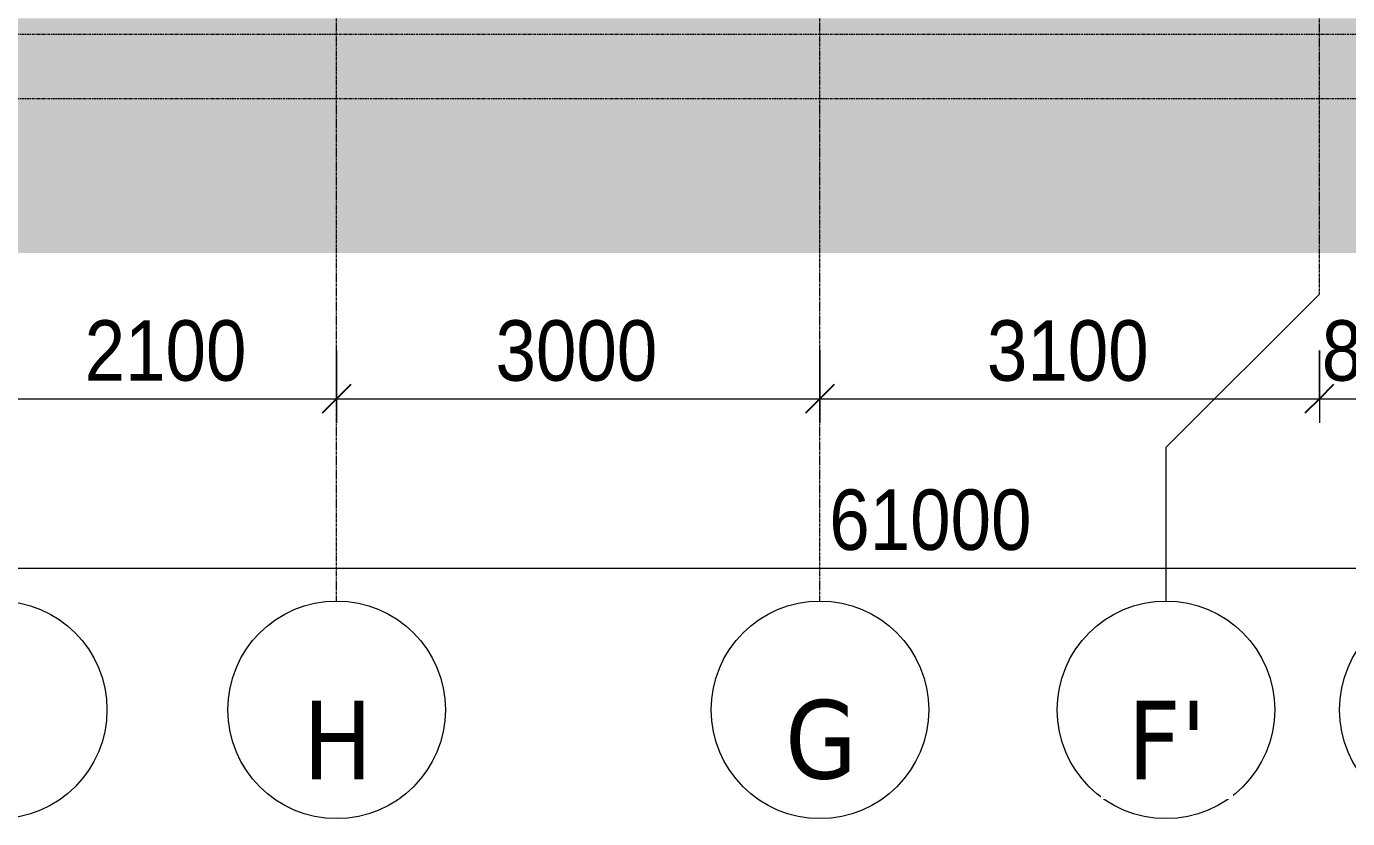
# Model space of a CAD drawing. Header units: millimetres. Extents: x 9199 to 175431, y -4466 to 35300.
# Drawn here: x 127776 to 135976, y -4466 to 450 of the extents above; entities that cross this region are included whole.
import ezdxf

# ---------------------------------------------------------------- set-up
doc = ezdxf.new("R2010")
doc.units = ezdxf.units.MM
doc.linetypes.add('Centre', pattern=[31.75, 6.35, -4.7625, 15.875, -4.7625])
doc.linetypes.add('Grid Line', pattern=[22.225, 12.7, -3.175, 3.175, -3.175])
for name, color, linetype, lineweight in [('A-ANNO-DIMS', 211, 'Continuous', 9), ('A-ANNO-DIMS-150', 211, 'Continuous', 9), ('A-DETL-GENF-2', 9, 'Continuous', 9), ('A-FLOR-LEVL-2', 51, 'Centre', 9), ('S-GRID', 1, 'Continuous', 9), ('S-GRID-1', 1, 'Grid Line', 9), ('S-GRID-IDEN', 1, 'Continuous', 9)]:
    doc.layers.add(name, color=color, linetype=linetype, lineweight=lineweight)
doc.styles.add('Tahoma_B_1', font='tahomabd.ttf', dxfattribs={"height": 487.5})
doc.styles.add('UTM Avo', font='', dxfattribs={"width": 0.9, "height": 375})
doc.styles.get('UTM Avo').set_extended_font_data('UTM Avo')
doc.dimstyles.new('1_Dim_chi_tiet_2_5', dxfattribs={"dimscale": 304.8, "dimtxt": 374.737856, "dimasz": 0.590551, "dimexe": 0.492126, "dimexo": 0.0625, "dimgap": 0.049213, "dimtad": 1, "dimdec": 0, "dimrnd": 5, "dimzin": 0, "dimdsep": 46, "dimtxsty": 'UTM Avo', "dimblk1": 'OBLIQUE', "dimblk2": 'OBLIQUE', "dimsah": 1, "dimcen": 0.09, "dimdle": 0.492126, "dimazin": 0, "dimtfac": 1, "dimtdec": 4, "dimtix": 1, "dimtmove": 0, "dimatfit": 3, "dimfxl": 0.984252, "dimfxlon": 1, "dimtvp": 1, "dimtolj": 1, "dimtzin": 0, "dimarcsym": 2})

# ---------------------------------------------------------------- blocks, each defined once
blk = doc.blocks.new('Grid - M_Grid Head - Circle-353313-TKCS_MẶT ĐỨNG HƯỚNG TÂY')
at = {"layer": 'S-GRID-IDEN'}
blk.add_circle((-17236.9, -3790.8), 675, dxfattribs=at)
blk = doc.blocks.new('DIMBLOCK94-TKCS_MẶT ĐỨNG HƯỚNG TÂY')
at = {"layer": 'A-ANNO-DIMS-150'}
for p, q in [((127601.2, -1560.8), (127601.2, -2010.8)), ((127601.2, -1860.8), (127601.2, -1560.8)), ((129701.2, -1560.8), (129701.2, -2010.8)), ((129701.2, -1860.8), (129701.2, -1560.8)), ((127601.2, -1860.8), (129701.2, -1860.8))]:
    blk.add_line(p, q, dxfattribs=at)
at = {"layer": 'A-ANNO-DIMS-150', "lineweight": 25}
for p, q in [((127601.2, -1860.8), (127691.2, -1770.8)), ((129701.2, -1860.8), (129791.2, -1770.8)), ((127601.2, -1860.8), (127511.2, -1950.8)), ((129701.2, -1860.8), (129611.2, -1950.8))]:
    blk.add_line(p, q, dxfattribs=at)
at = {"layer": 'A-ANNO-DIMS-150', "color": 0, "insert": (128137.7, -1373.6), "char_height": 375, "width": 1232.471, "attachment_point": 1, "line_spacing_factor": 1.110334, "style": 'UTM Avo'}
blk.add_mtext('2100', dxfattribs=at)
blk = doc.blocks.new('_Oblique')
at = {"color": 0, "linetype": 'ByBlock', "lineweight": -2}
blk.add_line((-0.5, -0.5), (0.5, 0.5), dxfattribs=at)
blk = doc.blocks.new('DIMBLOCK95-TKCS_MẶT ĐỨNG HƯỚNG TÂY')
at = {"layer": 'A-ANNO-DIMS-150'}
for p, q in [((129701.2, -1560.8), (129701.2, -2010.8)), ((129701.2, -1860.8), (129701.2, -1560.8)), ((132701.2, -1560.8), (132701.2, -2010.8)), ((132701.2, -1860.8), (132701.2, -1560.8)), ((129701.2, -1860.8), (132701.2, -1860.8))]:
    blk.add_line(p, q, dxfattribs=at)
at = {"layer": 'A-ANNO-DIMS-150', "lineweight": 25}
for p, q in [((129701.2, -1860.8), (129791.2, -1770.8)), ((132701.2, -1860.8), (132791.2, -1770.8)), ((129701.2, -1860.8), (129611.2, -1950.8)), ((132701.2, -1860.8), (132611.2, -1950.8))]:
    blk.add_line(p, q, dxfattribs=at)
at = {"layer": 'A-ANNO-DIMS-150', "color": 0, "insert": (130687.7, -1373.6), "char_height": 375, "width": 1232.471, "attachment_point": 1, "line_spacing_factor": 1.110334, "style": 'UTM Avo'}
blk.add_mtext('3000', dxfattribs=at)
blk = doc.blocks.new('DIMBLOCK96-TKCS_MẶT ĐỨNG HƯỚNG TÂY')
at = {"layer": 'A-ANNO-DIMS-150'}
for p, q in [((132701.2, -1560.8), (132701.2, -2010.8)), ((132701.2, -1860.8), (132701.2, -1560.8)), ((135801.2, -1560.8), (135801.2, -2010.8)), ((135801.2, -1860.8), (135801.2, -1560.8)), ((132701.2, -1860.8), (135801.2, -1860.8))]:
    blk.add_line(p, q, dxfattribs=at)
at = {"layer": 'A-ANNO-DIMS-150', "lineweight": 25}
for p, q in [((132701.2, -1860.8), (132791.2, -1770.8)), ((135801.2, -1860.8), (135891.2, -1770.8)), ((132701.2, -1860.8), (132611.2, -1950.8)), ((135801.2, -1860.8), (135711.2, -1950.8))]:
    blk.add_line(p, q, dxfattribs=at)
at = {"layer": 'A-ANNO-DIMS-150', "color": 0, "insert": (133737.7, -1373.6), "char_height": 375, "width": 1232.471, "attachment_point": 1, "line_spacing_factor": 1.110334, "style": 'UTM Avo'}
blk.add_mtext('3100', dxfattribs=at)
blk = doc.blocks.new('DIMBLOCK97-TKCS_MẶT ĐỨNG HƯỚNG TÂY')
at = {"layer": 'A-ANNO-DIMS-150'}
for p, q in [((135801.2, -1560.8), (135801.2, -2010.8)), ((135801.2, -1860.8), (135801.2, -1560.8)), ((136601.2, -1560.8), (136601.2, -2010.8)), ((136601.2, -1860.8), (136601.2, -1560.8)), ((135801.2, -1860.8), (136601.2, -1860.8))]:
    blk.add_line(p, q, dxfattribs=at)
at = {"layer": 'A-ANNO-DIMS-150', "lineweight": 25}
for p, q in [((135801.2, -1860.8), (135891.2, -1770.8)), ((136601.2, -1860.8), (136691.2, -1770.8)), ((135801.2, -1860.8), (135711.2, -1950.8)), ((136601.2, -1860.8), (136511.2, -1950.8))]:
    blk.add_line(p, q, dxfattribs=at)
at = {"layer": 'A-ANNO-DIMS-150', "color": 0, "insert": (135816.1, -1373.6), "char_height": 375, "width": 924.353, "attachment_point": 1, "line_spacing_factor": 1.110334, "style": 'UTM Avo'}
blk.add_mtext('800', dxfattribs=at)
blk = doc.blocks.new('DIMBLOCK106-TKCS_MẶT ĐỨNG HƯỚNG TÂY')
at = {"layer": 'A-ANNO-DIMS-150'}
for p, q in [((102901.2, -2610.8), (102901.2, -3060.8)), ((102901.2, -2910.8), (102901.2, -2610.8)), ((163901.2, -2610.8), (163901.2, -3060.8)), ((163901.2, -2910.8), (163901.2, -2610.8)), ((102751.2, -2910.8), (164051.2, -2910.8))]:
    blk.add_line(p, q, dxfattribs=at)
at = {"layer": 'A-ANNO-DIMS-150', "lineweight": 25}
for p, q in [((102901.2, -2910.8), (102991.2, -2820.8)), ((163901.2, -2910.8), (163991.2, -2820.8)), ((102901.2, -2910.8), (102811.2, -3000.8)), ((163901.2, -2910.8), (163811.2, -3000.8))]:
    blk.add_line(p, q, dxfattribs=at)
at = {"layer": 'A-ANNO-DIMS-150', "color": 0, "insert": (132759.3, -2423.6), "char_height": 375, "width": 1540.589, "attachment_point": 1, "line_spacing_factor": 1.110334, "style": 'UTM Avo'}
blk.add_mtext('61000', dxfattribs=at)

msp = doc.modelspace()

# ---------------------------------------------------------------- hatches: boundary and pattern name
at = {"layer": 'A-DETL-GENF-2'}
h = msp.add_hatch(dxfattribs=at)
h.set_pattern_fill('FP_33', color=256, style=0, pattern_type=2)
h.set_pattern_definition([(0, (129582.6, 1200), (725.805, 725.805), [725.805, -725.805]), (0, (129582.6, 1472.2), (725.805, 725.805), [725.805, -725.805]), (0, (129582.6, 1744.35), (725.805, 725.805), [725.805, -725.805]), (90, (129673.3, 1835.1), (-725.805, 725.805), [725.805, -725.805]), (90, (129945.5, 1835.1), (-725.805, 725.805), [725.805, -725.805]), (90, (130217.7, 1835.1), (-725.805, 725.805), [725.805, -725.805])])
h.paths.add_polyline_path([(100378.3, -955.5), (168101.5, -955.5), (168101.5, 500), (100378.3, 500), (100378.3, -407.6)])

# ---------------------------------------------------------------- linework, layer by layer
at = {"layer": 'A-FLOR-LEVL-2'}
for p, q in [((171939.1, 400), (96540.4, 400)), ((170034.1, 0), (96540.4, 0))]:
    msp.add_line(p, q, dxfattribs=at)
at = {"layer": 'S-GRID'}
for p, q in [((135801.2, -1210.8), (134848.7, -2163.3)), ((134848.7, -2163.3), (134848.7, -3115.8))]:
    msp.add_line(p, q, dxfattribs=at)
at = {"layer": 'S-GRID-1'}
for p, q in [((135801.2, -1210.8), (135801.2, 2539.2)), ((129701.2, -3115.8), (129701.2, 634.2)), ((132701.2, -3115.8), (132701.2, 634.2))]:
    msp.add_line(p, q, dxfattribs=at)

# ---------------------------------------------------------------- block references
at = {"layer": 'S-GRID-IDEN'}
for p in [(144838.2, 0), (146938.2, 0), (149938.2, 0), (152085.7, 0), (153838.2, 0)]:
    msp.add_blockref('Grid - M_Grid Head - Circle-353313-TKCS_MẶT ĐỨNG HƯỚNG TÂY', p, dxfattribs=at)

# ---------------------------------------------------------------- dimensions: what is measured, and where the dimension line sits
at = {"layer": 'A-ANNO-DIMS'}
for base, p1, p2, override, picture, middle in [((129701.2, -1860.8), (127601.2, -1560.8), (129701.2, -1560.8), {"dimpost": '<>', "dimfxl": 2100}, 'DIMBLOCK94-TKCS_MẶT ĐỨNG HƯỚNG TÂY', (128651.2, -1651.7)), ((132701.2, -1860.8), (129701.2, -1560.8), (132701.2, -1560.8), {"dimpost": '<>', "dimfxl": 3000}, 'DIMBLOCK95-TKCS_MẶT ĐỨNG HƯỚNG TÂY', (131201.2, -1651.7)), ((135801.2, -1860.8), (132701.2, -1560.8), (135801.2, -1560.8), {"dimpost": '<>', "dimfxl": 3100}, 'DIMBLOCK96-TKCS_MẶT ĐỨNG HƯỚNG TÂY', (134251.2, -1651.7)), ((136601.2, -1860.8), (135801.2, -1560.8), (136601.2, -1560.8), {"dimpost": '<>', "dimfxl": 800}, 'DIMBLOCK97-TKCS_MẶT ĐỨNG HƯỚNG TÂY', (136201.2, -1651.7)), ((163901.2, -2910.8), (102901.2, -2610.8), (163901.2, -2610.8), {"dimpost": '<>', "dimfxl": 61000}, 'DIMBLOCK106-TKCS_MẶT ĐỨNG HƯỚNG TÂY', (133401.2, -2701.7))]:
    dim = msp.add_linear_dim(base=base, p1=p1, p2=p2, dimstyle='1_Dim_chi_tiet_2_5', override=override, dxfattribs=at)
    dim.commit()
    dim.dimension.update_dxf_attribs({"geometry": picture, "text_midpoint": middle})

# ---------------------------------------------------------------- next in the draw order: texts
at = {"layer": 'S-GRID-IDEN', "char_height": 487.5, "attachment_point": 5, "line_spacing_factor": 0.996129, "style": 'Tahoma_B_1', "bg_fill": 3, "box_fill_scale": 1.25, "bg_fill_color": 256, "bg_fill_true_color": 13158600, "bg_fill_transparency": 0}
for s, insert, width in [('\\pt1904.99887,3809.99775,5715.0015,7620.00037,9524.99925,11429.99813,13335.00187,15240.00075,17144.99962,19049.9985,20955.00225,22860.00112,24765,26669.99887,28574.99775,30480.0015,32385.00037,34289.99925,36194.99812,38100.00187,40005.00075,41909.99962,43814.9985,45720.00225,47625.00112,49530,51434.99887,53339.99775,55245.0015,57150.00037,59054.99925,60959.99812;G', (132708.3, -3978), 505.5), ('\\pt1904.99887,3809.99775,5715.0015,7620.00037,9524.99925,11429.99813,13335.00187,15240.00075,17144.99962,19049.9985,20955.00225,22860.00112,24765,26669.99887,28574.99775,30480.0015,32385.00037,34289.99925,36194.99812,38100.00187,40005.00075,41909.99962,43814.9985,45720.00225,47625.00112,49530,51434.99887,53339.99775,55245.0015,57150.00037,59054.99925,60959.99812;I', (127608.3, -3978), 327), ('\\pt1904.99887,3809.99775,5715.0015,7620.00037,9524.99925,11429.99813,13335.00187,15240.00075,17144.99962,19049.9985,20955.00225,22860.00112,24765,26669.99887,28574.99775,30480.0015,32385.00037,34289.99925,36194.99812,38100.00187,40005.00075,41909.99962,43814.9985,45720.00225,47625.00112,49530,51434.99887,53339.99775,55245.0015,57150.00037,59054.99925,60959.99812;H', (129707.5, -3978), 516), ("\\pt1904.99887,3809.99775,5715.0015,7620.00037,9524.99925,11429.99813,13335.00187,15240.00075,17144.99962,19049.9985,20955.00225,22860.00112,24765,26669.99887,28574.99775,30480.0015,32385.00037,34289.99925,36194.99812,38100.00187,40005.00075,41909.99962,43814.9985,45720.00225,47625.00112,49530,51434.99887,53339.99775,55245.0015,57150.00037,59054.99925,60959.99812;F'", (134855, -3978), 576)]:
    msp.add_mtext(s, dxfattribs=dict(at, insert=insert, width=width))

doc.saveas('drawing.dxf')
